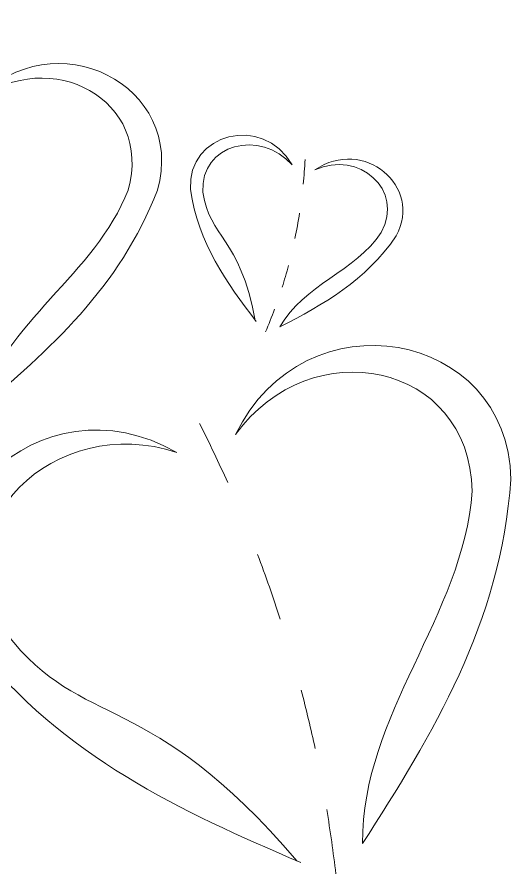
# Model space of a CAD drawing. Header units: millimetres. Extents: x -130 to 142, y -87 to 88.
# Drawn here: x -16.4 to 47.4, y -86.6 to 24.2 of the extents above; entities that cross this region are included whole.
import ezdxf

# ---------------------------------------------------------------- set-up
doc = ezdxf.new("R2010")
doc.units = ezdxf.units.MM
doc.header["$MEASUREMENT"] = 0
doc.layers.add('21', color=7, linetype='Continuous')

msp = doc.modelspace()

# ---------------------------------------------------------------- linework, layer by layer
at = {"layer": '21', "color": 1, "lineweight": 9}
for points in [[(-21.7046, 13.3959), (-11.635, 24.206), (5.5718, 15.3031), (1.7086, 1.8347), (1.7086, 1.8347), (-3.1723, -10.8208), (-12.2799, -18.8511), (-21.5561, -26.7125)], [(-21.7046, 13.3959), (-12.1169, 20.6615), (1.2639, 13.5068), (-2.0852, 1.8306), (-2.0852, 1.8306), (-6.3166, -9.1408), (-18.0385, -15.061), (-21.5561, -26.7125)], [(19.1482, 5.1084), (15.289, 11.7288), (5.5656, 9.191), (5.9807, 1.9351), (5.9807, 1.9351), (7.0038, -5.0259), (10.6939, -10.1299), (14.4887, -15.1676)], [(19.1482, 5.1084), (15.0131, 9.7403), (7.2406, 7.8574), (7.6005, 1.567), (7.6005, 1.567), (8.4874, -4.4677), (12.2806, -4.0243), (14.3667, -15.0055)], [(22.0569, 4.4513), (28.3873, 8.7698), (36.0755, 2.2986), (32.5815, -4.0742), (32.5815, -4.0742), (28.6655, -9.9194), (23.1396, -12.9414), (17.5477, -15.8587)], [(22.0569, 4.4513), (27.7383, 7.0315), (33.6906, 1.8822), (30.6616, -3.6427), (30.6616, -3.6427), (27.2666, -8.7101), (20.6592, -10.3656), (17.5477, -15.8587)], [(11.8146, -29.7706), (20.7408, -11.4245), (47.062, -16.2239), (47.4062, -35.5709), (47.4062, -35.5709), (46.0777, -54.2559), (37.2978, -68.5424), (28.227, -82.6739)], [(11.8146, -29.7706), (21.5376, -16.3), (42.0998, -20.3376), (42.3981, -37.1102), (42.3981, -37.1102), (41.2464, -53.3089), (28.1611, -65.8658), (28.227, -82.6739)], [(4.223, -32.095), (-13.4446, -21.8915), (-32.5667, -40.6048), (-22.0199, -56.828), (-22.0199, -56.828), (-10.4578, -71.5661), (4.8156, -78.4879), (20.2433, -85.1183)], [(4.223, -32.095), (-11.455, -26.8524), (-26.933, -41.4742), (-17.7896, -55.5386), (-17.7896, -55.5386), (-7.7661, -68.3156), (0.416, -62.2788), (19.7471, -84.9049)]]:
    msp.add_open_spline(points, degree=3, knots=[0, 0, 0, 0, 0.33333333, 0.33333333, 0.33333333, 0.33333333, 1, 1, 1, 1], dxfattribs=at)
for points in [[(20.8097, 5.7892), (20.7515, 4.7129), (20.6703, 3.6537), (20.5668, 2.6109)], [(20.0897, -1.1375), (19.9168, -2.2469), (19.718, -3.3371), (19.4946, -4.4091)], [(18.662, -7.9101), (18.4082, -8.858), (18.1347, -9.7915), (17.8425, -10.7111)], [(16.8615, -13.5626), (16.4937, -14.5548), (16.1039, -15.5308), (15.6934, -16.4915)], [(7.1639, -28.3261), (8.4516, -30.8908), (9.6633, -33.4466), (10.8019, -35.9936)], [(14.6519, -45.2882), (15.7179, -48.0809), (16.699, -50.8635), (17.5991, -53.6366)], [(20.3005, -62.8289), (20.9662, -65.3554), (21.5674, -67.8743), (22.1071, -70.386)], [(23.6072, -78.2732), (24.0679, -81.0527), (24.4564, -83.8237), (24.7769, -86.5866)]]:
    msp.add_open_spline(points, degree=3, dxfattribs=at)

doc.saveas('drawing.dxf')
